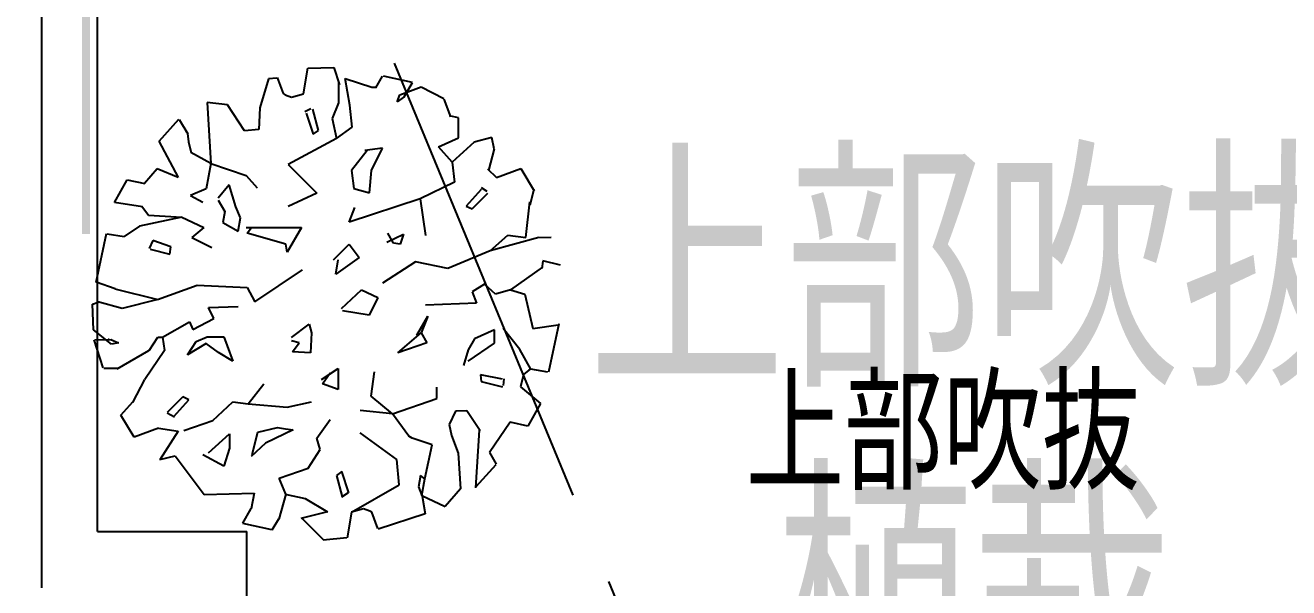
# Model space of a CAD drawing. Header units: millimetres. Extents: x 15495 to 166182, y -39946 to 18307.
# Drawn here: x 41944 to 43635, y 10906 to 11658 of the extents above; entities that cross this region are included whole.
import ezdxf
from ezdxf.enums import TextEntityAlignment as Align

# ---------------------------------------------------------------- set-up
doc = ezdxf.new("R2010")
doc.units = ezdxf.units.MM
doc.header["$LTSCALE"] = 1000
doc.linetypes.add('CENTER', pattern=[2, 1.25, -0.25, 0.25, -0.25])
doc.layers.get('0').update_dxf_attribs({"linetype": 'CONTINUOUS'})
for name, color, linetype in [('SF-A_ELSE-100', 6, 'CONTINUOUS'), ('SF-A_ELSE-50', 6, 'CONTINUOUS'), ('SF-E_TEXT-100', 3, 'CONTINUOUS'), ('SF-E_TEXT-50', 3, 'CONTINUOUS'), ('SF-F_HIDE-100', 12, 'CONTINUOUS'), ('SF-F_HIDE-50', 12, 'CONTINUOUS'), ('SF_A_GARD', 3, 'CONTINUOUS')]:
    doc.layers.add(name, color=color, linetype=linetype)
doc.styles.add('ROOM', font='romans.shx', dxfattribs={"width": 0.8, "bigfont": 'bigfont.shx'})
doc.styles.add('ROOM_TATE', font='romans.shx', dxfattribs={"width": 0.8, "bigfont": 'bigfont.shx'})

# ---------------------------------------------------------------- blocks, each defined once
blk = doc.blocks.new('SF-BLOCK_100')
at = {"layer": 'SF-A_ELSE-100'}
for p, q in [((12000, 11050), (12000, 12800)), ((11925, 12725), (11925, 10975)), ((12000, 11050), (12200, 11050)), ((12000, 11050), (12200, 11050)), ((12200, 7800), (12200, 11050))]:
    blk.add_line(p, q, dxfattribs=at)
at = {"layer": 'SF-F_HIDE-100', "linetype": 'CENTER', "ltscale": 0.5}
blk.add_line((12014.11, 12600), (14200, 7325), dxfattribs=at)
at = {"layer": 'SF_A_GARD'}
for p, q in [((12281.77, 11669.79), (12316.39, 11670.57)), ((12316.39, 11670.57), (12323.78, 11647.55)), ((12228.97, 11655.31), (12217.31, 11616.63)), ((12240.11, 11656.11), (12228.97, 11655.31)), ((12240.52, 11657.41), (12248.65, 11635.68)), ((12275.91, 11635.53), (12281.77, 11669.79)), ((12331.46, 11655.89), (12349.31, 11650.05)), ((12337.6, 11620.29), (12331.46, 11655.89)), ((12372.79, 11643.55), (12381.61, 11659.03)), ((12382.62, 11659.3), (12421.41, 11650.87)), ((12322.58, 11649.91), (12322.73, 11623.18)), ((12349.31, 11650.05), (12367.17, 11644.21)), ((12367.17, 11644.21), (12373.11, 11644.24)), ((12404.85, 11633.82), (12433.39, 11644.9)), ((12421.03, 11650.23), (12410, 11630.88)), ((12433.39, 11644.9), (12463.79, 11629.27)), ((12174.22, 11620.85), (12146.73, 11623.67)), ((12146.73, 11623.67), (12151.64, 11542.02)), ((12196.69, 11586.08), (12174.22, 11620.85)), ((12248.65, 11635.68), (12251.23, 11634.21)), ((12251.23, 11634.21), (12259.71, 11631.09)), ((12259.71, 11631.09), (12275.91, 11635.53)), ((12322.73, 11623.18), (12313.94, 11602.34)), ((12340.73, 11590.61), (12337.6, 11620.29)), ((12401.36, 11624.7), (12404.85, 11633.82)), ((12410.38, 11631.52), (12401.36, 11624.7)), ((12411.48, 11633.46), (12412.21, 11634.75)), ((12463.69, 11628.35), (12472.73, 11604.64)), ((12217.31, 11616.63), (12215.98, 11587.67)), ((12285.79, 11615.36), (12277.6, 11611.48)), ((12279.17, 11609.74), (12288.59, 11581.29)), ((12295.86, 11586.55), (12288.09, 11614.91)), ((12313.94, 11602.34), (12320.02, 11575.64)), ((12483.22, 11603.27), (12471.33, 11606.17)), ((12483.37, 11576.54), (12483.22, 11603.27)), ((12082.43, 11572.27), (12109.12, 11601.64)), ((12109.49, 11601), (12120.73, 11581.77)), ((12119.23, 11584.33), (12118.48, 11585.62)), ((12215.98, 11587.67), (12196.69, 11586.08)), ((12288.59, 11581.29), (12295.86, 11586.55)), ((12320.02, 11575.64), (12340.73, 11590.61)), ((12082.33, 11572.03), (12108.22, 11523.54)), ((12120.37, 11582.41), (12121.77, 11571.19)), ((12121.69, 11571.13), (12125.48, 11556.3)), ((12320.02, 11575.64), (12255.27, 11541.01)), ((12456.7, 11564.51), (12483.37, 11576.54)), ((12504.19, 11570.72), (12474.64, 11543.82)), ((12527.92, 11576.79), (12504.19, 11570.72)), ((12530.97, 11561.95), (12527.92, 11576.79)), ((12151.64, 11542.02), (12124.83, 11556.72)), ((12360.88, 11559.49), (12340.24, 11532.65)), ((12381.66, 11562.57), (12357.91, 11559.47)), ((12366.97, 11532.79), (12381.66, 11562.57)), ((12474.64, 11543.82), (12456.7, 11564.51)), ((12530.88, 11561.89), (12523.62, 11532.89)), ((12079.93, 11535.26), (12062.97, 11515.49)), ((12108.22, 11523.54), (12079.93, 11535.26)), ((12151.64, 11542.02), (12145.46, 11508.39)), ((12151.64, 11542.02), (12198.88, 11526.18)), ((12255.27, 11541.01), (12293.85, 11502.46)), ((12474.64, 11543.82), (12477.84, 11517.29)), ((12522.21, 11535.19), (12534.15, 11523.38)), ((12534.15, 11523.38), (12566.75, 11535.43)), ((12566.75, 11535.43), (12584.74, 11505.83)), ((12022.92, 11490.17), (12039.56, 11520.54)), ((12039.56, 11520.54), (12063.19, 11515.44)), ((12198.88, 11526.18), (12213.72, 11509.87)), ((12340.24, 11532.65), (12343.34, 11508.9)), ((12364.16, 11503.07), (12366.97, 11532.79)), ((12145.46, 11508.39), (12124.69, 11499.49)), ((12176.24, 11513.91), (12161.49, 11496.01)), ((12185.31, 11484.26), (12176.24, 11513.91)), ((12293.85, 11502.46), (12255.27, 11484.66)), ((12343.34, 11508.9), (12364.16, 11503.07)), ((12477.84, 11517.29), (12431.84, 11495.04)), ((12513.44, 11507.66), (12493.52, 11485.27)), ((12501.71, 11481.6), (12522.38, 11502.51)), ((12521.62, 11504.73), (12514.17, 11509.89)), ((12583.9, 11507.24), (12578.82, 11486.42)), ((12022.63, 11490.39), (12060.16, 11484.66)), ((12059.16, 11485.1), (12068.14, 11473.27)), ((12124.69, 11499.49), (12141.01, 11490.6)), ((12161.5, 11493.04), (12170.5, 11478.24)), ((12191.33, 11469.44), (12185.31, 11484.26)), ((12431.84, 11495.04), (12336.88, 11463.91)), ((12431.84, 11495.04), (12439.26, 11446.11)), ((12493.52, 11485.27), (12501.71, 11481.6)), ((12573.2, 11443.38), (12578.88, 11490.94)), ((12112.7, 11470.55), (12056.34, 11458.35)), ((12068.14, 11473.27), (12112.7, 11470.55)), ((12112.7, 11470.55), (12142.49, 11456.49)), ((12170.5, 11478.24), (12167.61, 11463.37)), ((12188.46, 11451.61), (12191.33, 11469.44)), ((12336.88, 11463.91), (12344.3, 11483.18)), ((12056.22, 11458.28), (12035.51, 11444.43)), ((12142.49, 11456.49), (12126.17, 11443.14)), ((12167.61, 11463.37), (12188.46, 11451.61)), ((12198.88, 11456.49), (12273.07, 11456.49)), ((12200.36, 11449.08), (12206.3, 11456.49)), ((12273.07, 11456.49), (12253.78, 11423.87)), ((11998.3, 11383.74), (12012.02, 11448.53)), ((12013.02, 11448.26), (12035.9, 11444.44)), ((12074.19, 11439.29), (12069.23, 11428.65)), ((12098.03, 11430.87), (12074.19, 11439.29)), ((12126.17, 11443.14), (12152.88, 11429.8)), ((12252.3, 11434.25), (12200.36, 11449.08)), ((12253.78, 11423.87), (12252.3, 11434.25)), ((12316.1, 11413.49), (12336.88, 11434.25)), ((12336.88, 11434.25), (12350.23, 11416.45)), ((12387.33, 11437.21), (12409.58, 11447.59)), ((12396.23, 11435.73), (12388.81, 11449.08)), ((12405.13, 11434.25), (12396.23, 11435.73)), ((12409.58, 11447.59), (12405.13, 11434.25)), ((12525.78, 11425.31), (12549.43, 11446.23)), ((12591.02, 11443.48), (12525.78, 11425.31)), ((12549.43, 11446.23), (12573.2, 11443.38)), ((12589.54, 11443.49), (12607.35, 11443.59)), ((12070.62, 11427.74), (12097.03, 11420.82)), ((12097.03, 11420.82), (12098.03, 11430.87)), ((12350.23, 11416.45), (12319.07, 11394.21)), ((12525.78, 11425.31), (12468.94, 11401.62)), ((12210.75, 11357.14), (12274.56, 11400.14)), ((12319.07, 11394.21), (12322.04, 11413.49)), ((12425.91, 11410.52), (12381.39, 11382.35)), ((12468.94, 11401.62), (12425.91, 11410.52)), ((12595.68, 11403.4), (12552.78, 11373.46)), ((12596.34, 11411.55), (12594.91, 11401.89)), ((12595.63, 11412.31), (12619.42, 11406.5)), ((12023.54, 11374.41), (11998.3, 11383.74)), ((12023.08, 11374.75), (12080.71, 11360.22)), ((12080.17, 11360.35), (12133.59, 11379.38)), ((12133.59, 11379.38), (12200.36, 11376.42)), ((12200.36, 11376.42), (12210.75, 11357.14)), ((12326.49, 11348.24), (12353.2, 11373.45)), ((12353.2, 11373.45), (12375.46, 11363.07)), ((12517.9, 11380.86), (12501.58, 11370.49)), ((12501.58, 11370.49), (12507.52, 11355.66)), ((12532.74, 11367.52), (12517.9, 11380.86)), ((12552.78, 11373.46), (12532.74, 11367.52)), ((12552.78, 11373.46), (12572.12, 11367.63)), ((12572.12, 11367.63), (12582.76, 11321.65)), ((11993.13, 11354.16), (12000.91, 11356.8)), ((11994.8, 11319.94), (11993.13, 11354.08)), ((12033.19, 11348.34), (12000.47, 11357.06)), ((12080.64, 11360.47), (12033.19, 11348.34)), ((12148.43, 11349.72), (12188.49, 11351.21)), ((12155.85, 11334.9), (12148.43, 11349.72)), ((12375.46, 11363.07), (12363.59, 11339.34)), ((12507.52, 11355.66), (12439.26, 11352.69)), ((12127.66, 11320.07), (12155.85, 11334.9)), ((12363.59, 11339.34), (12327.97, 11345.27)), ((12427.39, 11312.65), (12442.23, 11337.86)), ((12442.23, 11337.86), (12433.33, 11315.62)), ((12018.67, 11300.77), (11994.8, 11319.94)), ((12086.86, 11310.02), (12123.2, 11330.45)), ((12123.2, 11330.45), (12127.66, 11320.07)), ((12259.72, 11309.69), (12283.46, 11327.48)), ((12283.46, 11327.48), (12286.43, 11315.62)), ((12286.43, 11315.62), (12284.94, 11288.93)), ((12402.17, 11288.93), (12433.33, 11315.62)), ((12433.33, 11315.62), (12440.75, 11302.27)), ((12531.49, 11319.86), (12504.83, 11307.83)), ((12531.59, 11302.04), (12531.49, 11319.86)), ((12565.39, 11293.38), (12543.13, 11321.55)), ((12582.76, 11321.65), (12616.9, 11326.3)), ((12617.49, 11327.88), (12603.77, 11263.09)), ((12007.71, 11268.78), (11995.62, 11306.59)), ((11996.36, 11306.58), (12018.63, 11306.7)), ((12015.66, 11306.68), (12014.17, 11306.68)), ((12017.89, 11306.7), (12028.31, 11302.31)), ((12028.31, 11302.31), (12018.67, 11300.77)), ((12069.14, 11292.1), (12080.92, 11309.99)), ((12080.92, 11309.99), (12086.86, 11310.02)), ((12086.86, 11310.02), (12089.93, 11292.21)), ((12120.33, 11286.4), (12132.11, 11304.28)), ((12145.49, 11301.39), (12120.33, 11286.4)), ((12132.11, 11304.28), (12146.93, 11310.31)), ((12161.89, 11289.6), (12145.49, 11301.39)), ((12146.93, 11310.31), (12169.2, 11310.43)), ((12169.2, 11310.43), (12173.72, 11298.57)), ((12173.72, 11298.57), (12181.26, 11277.82)), ((12270.1, 11302.27), (12259.72, 11305.24)), ((12261.2, 11290.41), (12270.1, 11302.27)), ((12440.75, 11302.27), (12402.17, 11288.93)), ((12504.83, 11307.83), (12496, 11292.93)), ((12496.08, 11278.08), (12531.59, 11302.04)), ((12026.27, 11267.85), (12068.83, 11292.21)), ((12089.93, 11292.21), (12063.41, 11253.46)), ((12181.26, 11277.82), (12161.89, 11289.6)), ((12284.94, 11288.93), (12261.2, 11290.41)), ((12496, 11292.93), (12490.18, 11272.11)), ((12579.89, 11267.18), (12565.39, 11293.38)), ((12026.27, 11268.14), (12008.45, 11268.03)), ((12299.78, 11253.34), (12322.04, 11268.17)), ((12322.04, 11268.17), (12322.04, 11239.99)), ((12577.33, 11265.69), (12570.39, 11259.91)), ((12579.89, 11267.18), (12577.33, 11265.69)), ((12602.77, 11263.36), (12579.89, 11267.18)), ((12063.1, 11253.2), (12046.94, 11222.67)), ((12201.85, 11220.71), (12222.62, 11247.41)), ((12301.26, 11247.41), (12311.65, 11262.23)), ((12322.04, 11239.99), (12301.26, 11247.41)), ((12366.55, 11231.1), (12371, 11263.72)), ((12542.17, 11253.73), (12512.82, 11259.79)), ((12512.82, 11259.79), (12513.74, 11250.86)), ((12513.74, 11250.86), (12542.17, 11243.41)), ((12543.72, 11245.18), (12544.46, 11254.22)), ((12570.39, 11259.91), (12566.13, 11243.66)), ((12394.75, 11207.37), (12366.55, 11231.1)), ((12454.1, 11228.13), (12454.1, 11242.96)), ((12566.13, 11243.66), (12592.87, 11221.45)), ((12031.07, 11205.79), (12047.31, 11223.7)), ((12114.09, 11230.02), (12093.42, 11209.11)), ((12102.36, 11203.97), (12122.28, 11226.35)), ((12122.28, 11226.35), (12114.09, 11230.02)), ((12154.36, 11198.47), (12181.07, 11223.68)), ((12181.07, 11223.68), (12201.85, 11220.71)), ((12201.85, 11220.71), (12253.78, 11216.27)), ((12253.78, 11216.27), (12286.43, 11223.68)), ((12394.75, 11207.37), (12454.1, 11228.13)), ((12592.87, 11221.45), (12576.24, 11191.08)), ((12049.05, 11176.19), (12031.07, 11205.79)), ((12093.41, 11208.81), (12103.1, 11203.66)), ((12115.79, 11185.13), (12154.36, 11198.47)), ((12293.85, 11174.75), (12311.65, 11199.95)), ((12394.75, 11207.37), (12351.72, 11211.82)), ((12417, 11177.71), (12394.75, 11207.37)), ((12479.45, 11211.2), (12470.63, 11193.34)), ((12494.29, 11211.29), (12479.45, 11211.2)), ((12512.26, 11184.66), (12494.29, 11211.29)), ((12081.66, 11188.25), (12049.05, 11176.19)), ((12081.65, 11188.33), (12108.03, 11184.39)), ((12108.03, 11184.39), (12083.37, 11146.01)), ((12148.43, 11155.47), (12176.62, 11180.68)), ((12176.62, 11180.68), (12176.62, 11161.4)), ((12207.19, 11153.23), (12214.46, 11182.97)), ((12214.46, 11182.97), (12241.15, 11189.06)), ((12250.11, 11180.19), (12224.93, 11168.18)), ((12241.15, 11189.06), (12251.56, 11187.63)), ((12261.96, 11186.2), (12250.11, 11180.19)), ((12251.56, 11187.63), (12261.96, 11186.2)), ((12400.68, 11146.57), (12351.72, 11182.16)), ((12470.63, 11193.34), (12473.69, 11178.5)), ((12511, 11185.85), (12506.23, 11108.61)), ((12552.6, 11196.19), (12524.64, 11155.75)), ((12576.24, 11191.08), (12552.6, 11196.19)), ((12224.93, 11168.18), (12205.73, 11150.25)), ((12298.3, 11159.92), (12293.85, 11174.75)), ((12421.46, 11174.75), (12417, 11177.71)), ((12448.16, 11165.85), (12421.46, 11174.75)), ((12438.37, 11120.4), (12448.16, 11165.85)), ((12473.69, 11178.5), (12482.73, 11154.79)), ((12083.29, 11146.64), (12104.06, 11151.21)), ((12104.06, 11151.21), (12142.95, 11099.45)), ((12169.2, 11137.67), (12141.01, 11152.5)), ((12176.62, 11161.4), (12169.2, 11137.67)), ((12281.97, 11134.71), (12298.3, 11159.92)), ((12403.65, 11112.46), (12400.68, 11146.57)), ((12482.73, 11154.79), (12485.96, 11107.29)), ((12524.64, 11155.75), (12533.64, 11140.37)), ((12243.4, 11121.36), (12281.97, 11134.71)), ((12327.2, 11130.34), (12319.93, 11125.08)), ((12336.63, 11101.89), (12327.2, 11130.34)), ((12533.37, 11139.35), (12506.67, 11109.98)), ((12252, 11099.92), (12243.4, 11121.36)), ((12319.93, 11125.08), (12327.7, 11096.72)), ((12339.89, 11076.1), (12403.65, 11112.46)), ((12432.41, 11124.82), (12429.52, 11109.95)), ((12438.37, 11120.4), (12432.41, 11124.82)), ((12434.04, 11098.1), (12438.37, 11120.4)), ((12142.95, 11099.45), (12209.77, 11101.3)), ((12209.65, 11101.22), (12205.68, 11080.6)), ((12252.02, 11099.99), (12242.55, 11066.53)), ((12251.37, 11100.05), (12278.13, 11094.26)), ((12326.99, 11096.49), (12336.23, 11102.11)), ((12429.52, 11109.95), (12434.04, 11098.1)), ((12433.97, 11100.25), (12438.51, 11073.73)), ((12434.04, 11098.1), (12465.31, 11083.42)), ((12485.96, 11107.29), (12465.3, 11083.41)), ((12194.76, 11061.39), (12205.79, 11080.74)), ((12204.33, 11078.16), (12203.59, 11076.88)), ((12278.13, 11094.26), (12307.93, 11076.61)), ((12356.09, 11080.54), (12339.89, 11076.1)), ((12364.57, 11077.41), (12356.09, 11080.54)), ((12242.51, 11066.51), (12233.31, 11051.98)), ((12307.93, 11076.61), (12272.34, 11067.5)), ((12273.81, 11067.5), (12302.18, 11039.44)), ((12339.89, 11076.1), (12334.03, 11041.83)), ((12367.14, 11075.94), (12364.57, 11077.41)), ((12375.27, 11054.22), (12367.14, 11075.94)), ((12438.51, 11073.73), (12375.54, 11053.22)), ((12233.18, 11052.32), (12194.39, 11060.76)), ((12302.06, 11038.81), (12333.97, 11042.32))]:
    blk.add_line(p, q, dxfattribs=at)
at = {"layer": 'SF-E_TEXT-100', "width": 0.8}
for s, style, p in [('バルコニ｜', 'ROOM_TATE', (11456.61, 11627.92)), ('上部吹抜', 'ROOM', (13184.97, 11409.61)), ('植栽', 'ROOM', (13172.41, 10982.51))]:
    blk.add_text(s, height=300, dxfattribs=dict(at, style=style)).set_placement(p, align=Align.MIDDLE)
blk = doc.blocks.new('SF-BLOCK_50')
at = {"layer": 'SF-A_ELSE-50'}
for p, q in [((12000, 11050), (12000, 12800)), ((11925, 12725), (11925, 10975)), ((12000, 11050), (12200, 11050)), ((12000, 11050), (12200, 11050)), ((12200, 7800), (12200, 11050))]:
    blk.add_line(p, q, dxfattribs=at)
at = {"layer": 'SF-F_HIDE-50', "linetype": 'CENTER', "ltscale": 0.5}
blk.add_line((12014.11, 12600), (14200, 7325), dxfattribs=at)
at = {"layer": 'SF_A_GARD'}
for p, q in [((12281.77, 11669.79), (12316.39, 11670.57)), ((12316.39, 11670.57), (12323.78, 11647.55)), ((12228.97, 11655.31), (12217.31, 11616.63)), ((12240.11, 11656.11), (12228.97, 11655.31)), ((12240.52, 11657.41), (12248.65, 11635.68)), ((12275.91, 11635.53), (12281.77, 11669.79)), ((12331.46, 11655.89), (12349.31, 11650.05)), ((12337.6, 11620.29), (12331.46, 11655.89)), ((12372.79, 11643.55), (12381.61, 11659.03)), ((12382.62, 11659.3), (12421.41, 11650.87)), ((12322.58, 11649.91), (12322.73, 11623.18)), ((12349.31, 11650.05), (12367.17, 11644.21)), ((12367.17, 11644.21), (12373.11, 11644.24)), ((12404.85, 11633.82), (12433.39, 11644.9)), ((12421.03, 11650.23), (12410, 11630.88)), ((12433.39, 11644.9), (12463.79, 11629.27)), ((12174.22, 11620.85), (12146.73, 11623.67)), ((12146.73, 11623.67), (12151.64, 11542.02)), ((12196.69, 11586.08), (12174.22, 11620.85)), ((12248.65, 11635.68), (12251.23, 11634.21)), ((12251.23, 11634.21), (12259.71, 11631.09)), ((12259.71, 11631.09), (12275.91, 11635.53)), ((12322.73, 11623.18), (12313.94, 11602.34)), ((12340.73, 11590.61), (12337.6, 11620.29)), ((12401.36, 11624.7), (12404.85, 11633.82)), ((12410.38, 11631.52), (12401.36, 11624.7)), ((12411.48, 11633.46), (12412.21, 11634.75)), ((12463.69, 11628.35), (12472.73, 11604.64)), ((12217.31, 11616.63), (12215.98, 11587.67)), ((12285.79, 11615.36), (12277.6, 11611.48)), ((12279.17, 11609.74), (12288.59, 11581.29)), ((12295.86, 11586.55), (12288.09, 11614.91)), ((12313.94, 11602.34), (12320.02, 11575.64)), ((12483.22, 11603.27), (12471.33, 11606.17)), ((12483.37, 11576.54), (12483.22, 11603.27)), ((12082.43, 11572.27), (12109.12, 11601.64)), ((12109.49, 11601), (12120.73, 11581.77)), ((12119.23, 11584.33), (12118.48, 11585.62)), ((12215.98, 11587.67), (12196.69, 11586.08)), ((12288.59, 11581.29), (12295.86, 11586.55)), ((12320.02, 11575.64), (12340.73, 11590.61)), ((12082.33, 11572.03), (12108.22, 11523.54)), ((12120.37, 11582.41), (12121.77, 11571.19)), ((12121.69, 11571.13), (12125.48, 11556.3)), ((12320.02, 11575.64), (12255.27, 11541.01)), ((12456.7, 11564.51), (12483.37, 11576.54)), ((12504.19, 11570.72), (12474.64, 11543.82)), ((12527.92, 11576.79), (12504.19, 11570.72)), ((12530.97, 11561.95), (12527.92, 11576.79)), ((12151.64, 11542.02), (12124.83, 11556.72)), ((12360.88, 11559.49), (12340.24, 11532.65)), ((12381.66, 11562.57), (12357.91, 11559.47)), ((12366.97, 11532.79), (12381.66, 11562.57)), ((12474.64, 11543.82), (12456.7, 11564.51)), ((12530.88, 11561.89), (12523.62, 11532.89)), ((12079.93, 11535.26), (12062.97, 11515.49)), ((12108.22, 11523.54), (12079.93, 11535.26)), ((12151.64, 11542.02), (12145.46, 11508.39)), ((12151.64, 11542.02), (12198.88, 11526.18)), ((12255.27, 11541.01), (12293.85, 11502.46)), ((12474.64, 11543.82), (12477.84, 11517.29)), ((12522.21, 11535.19), (12534.15, 11523.38)), ((12534.15, 11523.38), (12566.75, 11535.43)), ((12566.75, 11535.43), (12584.74, 11505.83)), ((12022.92, 11490.17), (12039.56, 11520.54)), ((12039.56, 11520.54), (12063.19, 11515.44)), ((12198.88, 11526.18), (12213.72, 11509.87)), ((12340.24, 11532.65), (12343.34, 11508.9)), ((12364.16, 11503.07), (12366.97, 11532.79)), ((12145.46, 11508.39), (12124.69, 11499.49)), ((12176.24, 11513.91), (12161.49, 11496.01)), ((12185.31, 11484.26), (12176.24, 11513.91)), ((12293.85, 11502.46), (12255.27, 11484.66)), ((12343.34, 11508.9), (12364.16, 11503.07)), ((12477.84, 11517.29), (12431.84, 11495.04)), ((12513.44, 11507.66), (12493.52, 11485.27)), ((12501.71, 11481.6), (12522.38, 11502.51)), ((12521.62, 11504.73), (12514.17, 11509.89)), ((12583.9, 11507.24), (12578.82, 11486.42)), ((12022.63, 11490.39), (12060.16, 11484.66)), ((12059.16, 11485.1), (12068.14, 11473.27)), ((12124.69, 11499.49), (12141.01, 11490.6)), ((12161.5, 11493.04), (12170.5, 11478.24)), ((12191.33, 11469.44), (12185.31, 11484.26)), ((12431.84, 11495.04), (12336.88, 11463.91)), ((12431.84, 11495.04), (12439.26, 11446.11)), ((12493.52, 11485.27), (12501.71, 11481.6)), ((12573.2, 11443.38), (12578.88, 11490.94)), ((12112.7, 11470.55), (12056.34, 11458.35)), ((12068.14, 11473.27), (12112.7, 11470.55)), ((12112.7, 11470.55), (12142.49, 11456.49)), ((12170.5, 11478.24), (12167.61, 11463.37)), ((12188.46, 11451.61), (12191.33, 11469.44)), ((12336.88, 11463.91), (12344.3, 11483.18)), ((12056.22, 11458.28), (12035.51, 11444.43)), ((12142.49, 11456.49), (12126.17, 11443.14)), ((12167.61, 11463.37), (12188.46, 11451.61)), ((12198.88, 11456.49), (12273.07, 11456.49)), ((12200.36, 11449.08), (12206.3, 11456.49)), ((12273.07, 11456.49), (12253.78, 11423.87)), ((11998.3, 11383.74), (12012.02, 11448.53)), ((12013.02, 11448.26), (12035.9, 11444.44)), ((12074.19, 11439.29), (12069.23, 11428.65)), ((12098.03, 11430.87), (12074.19, 11439.29)), ((12126.17, 11443.14), (12152.88, 11429.8)), ((12252.3, 11434.25), (12200.36, 11449.08)), ((12253.78, 11423.87), (12252.3, 11434.25)), ((12316.1, 11413.49), (12336.88, 11434.25)), ((12336.88, 11434.25), (12350.23, 11416.45)), ((12387.33, 11437.21), (12409.58, 11447.59)), ((12396.23, 11435.73), (12388.81, 11449.08)), ((12405.13, 11434.25), (12396.23, 11435.73)), ((12409.58, 11447.59), (12405.13, 11434.25)), ((12525.78, 11425.31), (12549.43, 11446.23)), ((12591.02, 11443.48), (12525.78, 11425.31)), ((12549.43, 11446.23), (12573.2, 11443.38)), ((12589.54, 11443.49), (12607.35, 11443.59)), ((12070.62, 11427.74), (12097.03, 11420.82)), ((12097.03, 11420.82), (12098.03, 11430.87)), ((12350.23, 11416.45), (12319.07, 11394.21)), ((12525.78, 11425.31), (12468.94, 11401.62)), ((12210.75, 11357.14), (12274.56, 11400.14)), ((12319.07, 11394.21), (12322.04, 11413.49)), ((12425.91, 11410.52), (12381.39, 11382.35)), ((12468.94, 11401.62), (12425.91, 11410.52)), ((12595.68, 11403.4), (12552.78, 11373.46)), ((12596.34, 11411.55), (12594.91, 11401.89)), ((12595.63, 11412.31), (12619.42, 11406.5)), ((12023.54, 11374.41), (11998.3, 11383.74)), ((12023.08, 11374.75), (12080.71, 11360.22)), ((12080.17, 11360.35), (12133.59, 11379.38)), ((12133.59, 11379.38), (12200.36, 11376.42)), ((12200.36, 11376.42), (12210.75, 11357.14)), ((12326.49, 11348.24), (12353.2, 11373.45)), ((12353.2, 11373.45), (12375.46, 11363.07)), ((12517.9, 11380.86), (12501.58, 11370.49)), ((12501.58, 11370.49), (12507.52, 11355.66)), ((12532.74, 11367.52), (12517.9, 11380.86)), ((12552.78, 11373.46), (12532.74, 11367.52)), ((12552.78, 11373.46), (12572.12, 11367.63)), ((12572.12, 11367.63), (12582.76, 11321.65)), ((11993.13, 11354.16), (12000.91, 11356.8)), ((11994.8, 11319.94), (11993.13, 11354.08)), ((12033.19, 11348.34), (12000.47, 11357.06)), ((12080.64, 11360.47), (12033.19, 11348.34)), ((12148.43, 11349.72), (12188.49, 11351.21)), ((12155.85, 11334.9), (12148.43, 11349.72)), ((12375.46, 11363.07), (12363.59, 11339.34)), ((12507.52, 11355.66), (12439.26, 11352.69)), ((12127.66, 11320.07), (12155.85, 11334.9)), ((12363.59, 11339.34), (12327.97, 11345.27)), ((12427.39, 11312.65), (12442.23, 11337.86)), ((12442.23, 11337.86), (12433.33, 11315.62)), ((12018.67, 11300.77), (11994.8, 11319.94)), ((12086.86, 11310.02), (12123.2, 11330.45)), ((12123.2, 11330.45), (12127.66, 11320.07)), ((12259.72, 11309.69), (12283.46, 11327.48)), ((12283.46, 11327.48), (12286.43, 11315.62)), ((12286.43, 11315.62), (12284.94, 11288.93)), ((12402.17, 11288.93), (12433.33, 11315.62)), ((12433.33, 11315.62), (12440.75, 11302.27)), ((12531.49, 11319.86), (12504.83, 11307.83)), ((12531.59, 11302.04), (12531.49, 11319.86)), ((12565.39, 11293.38), (12543.13, 11321.55)), ((12582.76, 11321.65), (12616.9, 11326.3)), ((12617.49, 11327.88), (12603.77, 11263.09)), ((12007.71, 11268.78), (11995.62, 11306.59)), ((11996.36, 11306.58), (12018.63, 11306.7)), ((12015.66, 11306.68), (12014.17, 11306.68)), ((12017.89, 11306.7), (12028.31, 11302.31)), ((12028.31, 11302.31), (12018.67, 11300.77)), ((12069.14, 11292.1), (12080.92, 11309.99)), ((12080.92, 11309.99), (12086.86, 11310.02)), ((12086.86, 11310.02), (12089.93, 11292.21)), ((12120.33, 11286.4), (12132.11, 11304.28)), ((12145.49, 11301.39), (12120.33, 11286.4)), ((12132.11, 11304.28), (12146.93, 11310.31)), ((12161.89, 11289.6), (12145.49, 11301.39)), ((12146.93, 11310.31), (12169.2, 11310.43)), ((12169.2, 11310.43), (12173.72, 11298.57)), ((12173.72, 11298.57), (12181.26, 11277.82)), ((12270.1, 11302.27), (12259.72, 11305.24)), ((12261.2, 11290.41), (12270.1, 11302.27)), ((12440.75, 11302.27), (12402.17, 11288.93)), ((12504.83, 11307.83), (12496, 11292.93)), ((12496.08, 11278.08), (12531.59, 11302.04)), ((12026.27, 11267.85), (12068.83, 11292.21)), ((12089.93, 11292.21), (12063.41, 11253.46)), ((12181.26, 11277.82), (12161.89, 11289.6)), ((12284.94, 11288.93), (12261.2, 11290.41)), ((12496, 11292.93), (12490.18, 11272.11)), ((12579.89, 11267.18), (12565.39, 11293.38)), ((12026.27, 11268.14), (12008.45, 11268.03)), ((12299.78, 11253.34), (12322.04, 11268.17)), ((12322.04, 11268.17), (12322.04, 11239.99)), ((12577.33, 11265.69), (12570.39, 11259.91)), ((12579.89, 11267.18), (12577.33, 11265.69)), ((12602.77, 11263.36), (12579.89, 11267.18)), ((12063.1, 11253.2), (12046.94, 11222.67)), ((12201.85, 11220.71), (12222.62, 11247.41)), ((12301.26, 11247.41), (12311.65, 11262.23)), ((12322.04, 11239.99), (12301.26, 11247.41)), ((12366.55, 11231.1), (12371, 11263.72)), ((12542.17, 11253.73), (12512.82, 11259.79)), ((12512.82, 11259.79), (12513.74, 11250.86)), ((12513.74, 11250.86), (12542.17, 11243.41)), ((12543.72, 11245.18), (12544.46, 11254.22)), ((12570.39, 11259.91), (12566.13, 11243.66)), ((12394.75, 11207.37), (12366.55, 11231.1)), ((12454.1, 11228.13), (12454.1, 11242.96)), ((12566.13, 11243.66), (12592.87, 11221.45)), ((12031.07, 11205.79), (12047.31, 11223.7)), ((12114.09, 11230.02), (12093.42, 11209.11)), ((12102.36, 11203.97), (12122.28, 11226.35)), ((12122.28, 11226.35), (12114.09, 11230.02)), ((12154.36, 11198.47), (12181.07, 11223.68)), ((12181.07, 11223.68), (12201.85, 11220.71)), ((12201.85, 11220.71), (12253.78, 11216.27)), ((12253.78, 11216.27), (12286.43, 11223.68)), ((12394.75, 11207.37), (12454.1, 11228.13)), ((12592.87, 11221.45), (12576.24, 11191.08)), ((12049.05, 11176.19), (12031.07, 11205.79)), ((12093.41, 11208.81), (12103.1, 11203.66)), ((12115.79, 11185.13), (12154.36, 11198.47)), ((12293.85, 11174.75), (12311.65, 11199.95)), ((12394.75, 11207.37), (12351.72, 11211.82)), ((12417, 11177.71), (12394.75, 11207.37)), ((12479.45, 11211.2), (12470.63, 11193.34)), ((12494.29, 11211.29), (12479.45, 11211.2)), ((12512.26, 11184.66), (12494.29, 11211.29)), ((12081.66, 11188.25), (12049.05, 11176.19)), ((12081.65, 11188.33), (12108.03, 11184.39)), ((12108.03, 11184.39), (12083.37, 11146.01)), ((12148.43, 11155.47), (12176.62, 11180.68)), ((12176.62, 11180.68), (12176.62, 11161.4)), ((12207.19, 11153.23), (12214.46, 11182.97)), ((12214.46, 11182.97), (12241.15, 11189.06)), ((12250.11, 11180.19), (12224.93, 11168.18)), ((12241.15, 11189.06), (12251.56, 11187.63)), ((12261.96, 11186.2), (12250.11, 11180.19)), ((12251.56, 11187.63), (12261.96, 11186.2)), ((12400.68, 11146.57), (12351.72, 11182.16)), ((12470.63, 11193.34), (12473.69, 11178.5)), ((12511, 11185.85), (12506.23, 11108.61)), ((12552.6, 11196.19), (12524.64, 11155.75)), ((12576.24, 11191.08), (12552.6, 11196.19)), ((12224.93, 11168.18), (12205.73, 11150.25)), ((12298.3, 11159.92), (12293.85, 11174.75)), ((12421.46, 11174.75), (12417, 11177.71)), ((12448.16, 11165.85), (12421.46, 11174.75)), ((12438.37, 11120.4), (12448.16, 11165.85)), ((12473.69, 11178.5), (12482.73, 11154.79)), ((12083.29, 11146.64), (12104.06, 11151.21)), ((12104.06, 11151.21), (12142.95, 11099.45)), ((12169.2, 11137.67), (12141.01, 11152.5)), ((12176.62, 11161.4), (12169.2, 11137.67)), ((12281.97, 11134.71), (12298.3, 11159.92)), ((12403.65, 11112.46), (12400.68, 11146.57)), ((12482.73, 11154.79), (12485.96, 11107.29)), ((12524.64, 11155.75), (12533.64, 11140.37)), ((12243.4, 11121.36), (12281.97, 11134.71)), ((12327.2, 11130.34), (12319.93, 11125.08)), ((12336.63, 11101.89), (12327.2, 11130.34)), ((12533.37, 11139.35), (12506.67, 11109.98)), ((12252, 11099.92), (12243.4, 11121.36)), ((12319.93, 11125.08), (12327.7, 11096.72)), ((12339.89, 11076.1), (12403.65, 11112.46)), ((12432.41, 11124.82), (12429.52, 11109.95)), ((12438.37, 11120.4), (12432.41, 11124.82)), ((12434.04, 11098.1), (12438.37, 11120.4)), ((12142.95, 11099.45), (12209.77, 11101.3)), ((12209.65, 11101.22), (12205.68, 11080.6)), ((12252.02, 11099.99), (12242.55, 11066.53)), ((12251.37, 11100.05), (12278.13, 11094.26)), ((12326.99, 11096.49), (12336.23, 11102.11)), ((12429.52, 11109.95), (12434.04, 11098.1)), ((12433.97, 11100.25), (12438.51, 11073.73)), ((12434.04, 11098.1), (12465.31, 11083.42)), ((12485.96, 11107.29), (12465.3, 11083.41)), ((12194.76, 11061.39), (12205.79, 11080.74)), ((12204.33, 11078.16), (12203.59, 11076.88)), ((12278.13, 11094.26), (12307.93, 11076.61)), ((12356.09, 11080.54), (12339.89, 11076.1)), ((12364.57, 11077.41), (12356.09, 11080.54)), ((12242.51, 11066.51), (12233.31, 11051.98)), ((12307.93, 11076.61), (12272.34, 11067.5)), ((12273.81, 11067.5), (12302.18, 11039.44)), ((12339.89, 11076.1), (12334.03, 11041.83)), ((12367.14, 11075.94), (12364.57, 11077.41)), ((12375.27, 11054.22), (12367.14, 11075.94)), ((12438.51, 11073.73), (12375.54, 11053.22)), ((12233.18, 11052.32), (12194.39, 11060.76)), ((12302.06, 11038.81), (12333.97, 11042.32))]:
    blk.add_line(p, q, dxfattribs=at)
at = {"layer": 'SF-E_TEXT-50', "style": 'ROOM', "width": 0.8}
blk.add_text('上部吹抜', height=150, dxfattribs=at).set_placement((13131.56, 11188.5), align=Align.MIDDLE)

msp = doc.modelspace()

# ---------------------------------------------------------------- block references
for name in ['SF-BLOCK_100', 'SF-BLOCK_50']:
    msp.add_blockref(name, (30040.7, -69))

doc.saveas('drawing.dxf')
